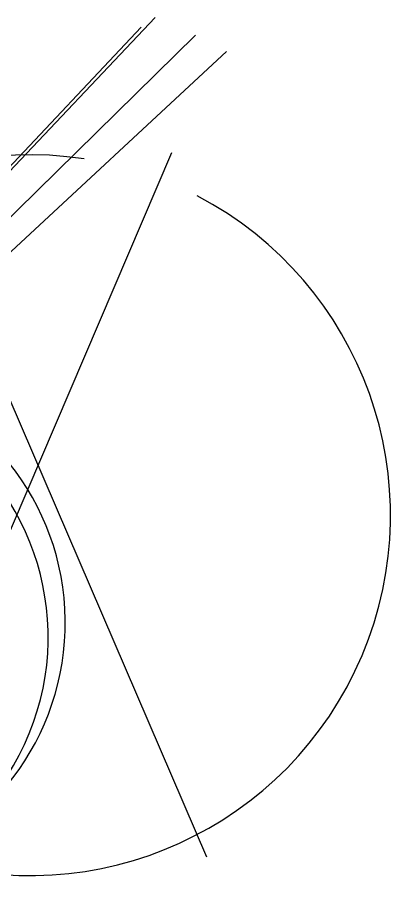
# Model space of a CAD drawing. Header units: metres. Extents: x -664590 to 83515295, y -85936 to 861269.
# Drawn here: x 75834 to 118814, y -4122 to 96701 of the extents above; entities that cross this region are included whole.
import ezdxf

# ---------------------------------------------------------------- set-up
doc = ezdxf.new("R2010")
doc.units = ezdxf.units.M

msp = doc.modelspace()

# ---------------------------------------------------------------- linework, layer by layer
at = {"layer": 'MCD_Layer_0'}
for p, q in [((91708.547126, 96700.547126), (0, 0)), ((91708.515876, 96700.515876), (0, 0)), ((90083.797119, 95568.67212), (0, 0)), ((90083.765869, 95568.64087), (0, 0)), ((99897.672117, 92765.672117), (0, 0)), ((99897.640867, 92765.640867), (0, 0)), ((92158.507904, 0), (92158.5, 0.000001)), ((92158.5, 0.000001), (92158.503276, 0.000001)), ((92158.519099, 0), (92158.5, 0)), ((92158.508081, 0.000001), (92158.502245, 0)), ((92158.502245, 0), (92158.50797, 0)), ((92158.502266, 0), (92158.50797, 0.000001)), ((92158.507624, 0.000001), (92158.507904, 0.000001)), ((92158.507904, 0.000001), (92158.507949, 0.000001)), ((92158.507926, 0.000001), (92158.507904, 0.000001)), ((92158.50797, 0.000001), (92158.507904, 0.000001)), ((92158.512535, 0.000001), (92158.507904, 0)), ((92158.507926, 0.000001), (92158.507993, 0.000001)), ((92158.507949, 0.000001), (92158.508081, 0.000001)), ((92158.507993, 0.000001), (92158.50817, 0.000001)), ((92158.546607, 0.000001), (92158.519099, 0.000001)), ((92158.522628, 0.000001), (92158.534648, 0.000001)), ((92158.522628, 0.000001), (92158.538593, 0.000001)), ((92158.538994, 0), (92158.525217, 0.000001)), ((92158.54861, 0.000001), (92158.525217, 0.000001)), ((92158.543802, 0), (92158.527189, 0.000001)), ((92158.543802, 0.000001), (92158.531504, 0.000001)), ((92158.54861, 0.000001), (92158.53434, 0.000001)), ((92158.549782, 0), (92158.53434, 0.000001)), ((92158.543802, 0), (92158.535542, 0.000001)), ((92158.543802, 0.000001), (92158.538593, 0.000001)), ((92158.569852, 0.000001), (92158.572529, 0.000001)), ((92158.571384, 0.000001), (92158.571101, 0.000001)), ((92158.593952, 0), (92158.571101, 0.000001)), ((92158.581991, 0), (92158.572529, 0.000001)), ((92158.581991, 0.000001), (92158.574047, 0.000001)), ((92158.581991, 0.000001), (92158.57491, 0.000001)), ((92158.586053, 0.000001), (92158.578837, 0.000001)), ((92158.581991, 0), (92158.578837, 0)), ((92158.581991, 0.000001), (92158.584178, 0.000001)), ((92158.581991, 0.000001), (92158.585383, 0.000001)), ((92159.507904, 0), (92159.5, 0.000001)), ((92159.5, 0.000001), (92159.503277, 0.000001)), ((92159.519099, 0), (92159.5, 0)), ((92159.508081, 0.000001), (92159.502245, 0)), ((92159.502245, 0), (92159.50797, 0)), ((92159.502266, 0), (92159.50797, 0.000001)), ((92159.507624, 0.000001), (92159.507904, 0.000001)), ((92159.507904, 0.000001), (92159.507949, 0.000001)), ((92159.507926, 0.000001), (92159.507904, 0.000001)), ((92159.50797, 0.000001), (92159.507904, 0.000001)), ((92159.512535, 0.000001), (92159.507904, 0)), ((92159.507926, 0.000001), (92159.507993, 0.000001)), ((92159.507949, 0.000001), (92159.508081, 0.000001)), ((92159.507993, 0.000001), (92159.50817, 0.000001)), ((92159.546607, 0.000001), (92159.519099, 0.000001)), ((92159.522628, 0.000001), (92159.534648, 0.000001)), ((92159.522628, 0.000001), (92159.538594, 0.000001)), ((92159.538994, 0), (92159.525217, 0.000001)), ((92159.548611, 0.000001), (92159.525217, 0.000001)), ((92159.543803, 0), (92159.52719, 0.000001)), ((92159.543803, 0.000001), (92159.531505, 0.000001)), ((92159.548611, 0.000001), (92159.53434, 0.000001)), ((92159.549782, 0), (92159.53434, 0.000001)), ((92159.543803, 0), (92159.535542, 0.000001)), ((92159.543803, 0.000001), (92159.538594, 0.000001)), ((92159.569852, 0.000001), (92159.57253, 0.000001)), ((92159.571385, 0.000001), (92159.571102, 0.000001)), ((92159.593953, 0), (92159.571102, 0.000001)), ((92159.581992, 0), (92159.57253, 0.000001)), ((92159.581992, 0.000001), (92159.574048, 0.000001)), ((92159.581992, 0.000001), (92159.57491, 0.000001)), ((92159.586053, 0.000001), (92159.578838, 0.000001)), ((92159.581992, 0), (92159.578838, 0)), ((92159.581992, 0.000001), (92159.584179, 0.000001)), ((92159.581992, 0.000001), (92159.585384, 0.000001))]:
    msp.add_line(p, q, dxfattribs=at)
for centre, radius, start, end in [((77288.852817, 39354.658783), 41524.765547, 81.377355, 62.356546), ((51925.510016, 26950.633443), 29417.851189, 132.231537, 76.832773), ((49950.630808, 25297.351416), 29419.365476, 89.082553, 60.758481)]:
    msp.add_arc(centre, radius, start, end, dxfattribs=at)
at = {"layer": 'MCD_Layer_2'}
for p in [(96333.422128, 94653.547128), (96333.390878, 94653.515878)]:
    msp.add_line(p, (0, 0), dxfattribs=at)
at = {"layer": 'MCD_Layer_2147876864'}
for p, q in [((60583.65625, 85935.828383), (97626.765879, 0)), ((93589.125, 81121.078377), (58898.476689, 0))]:
    msp.add_line(p, q, dxfattribs=at)

doc.saveas('drawing.dxf')
